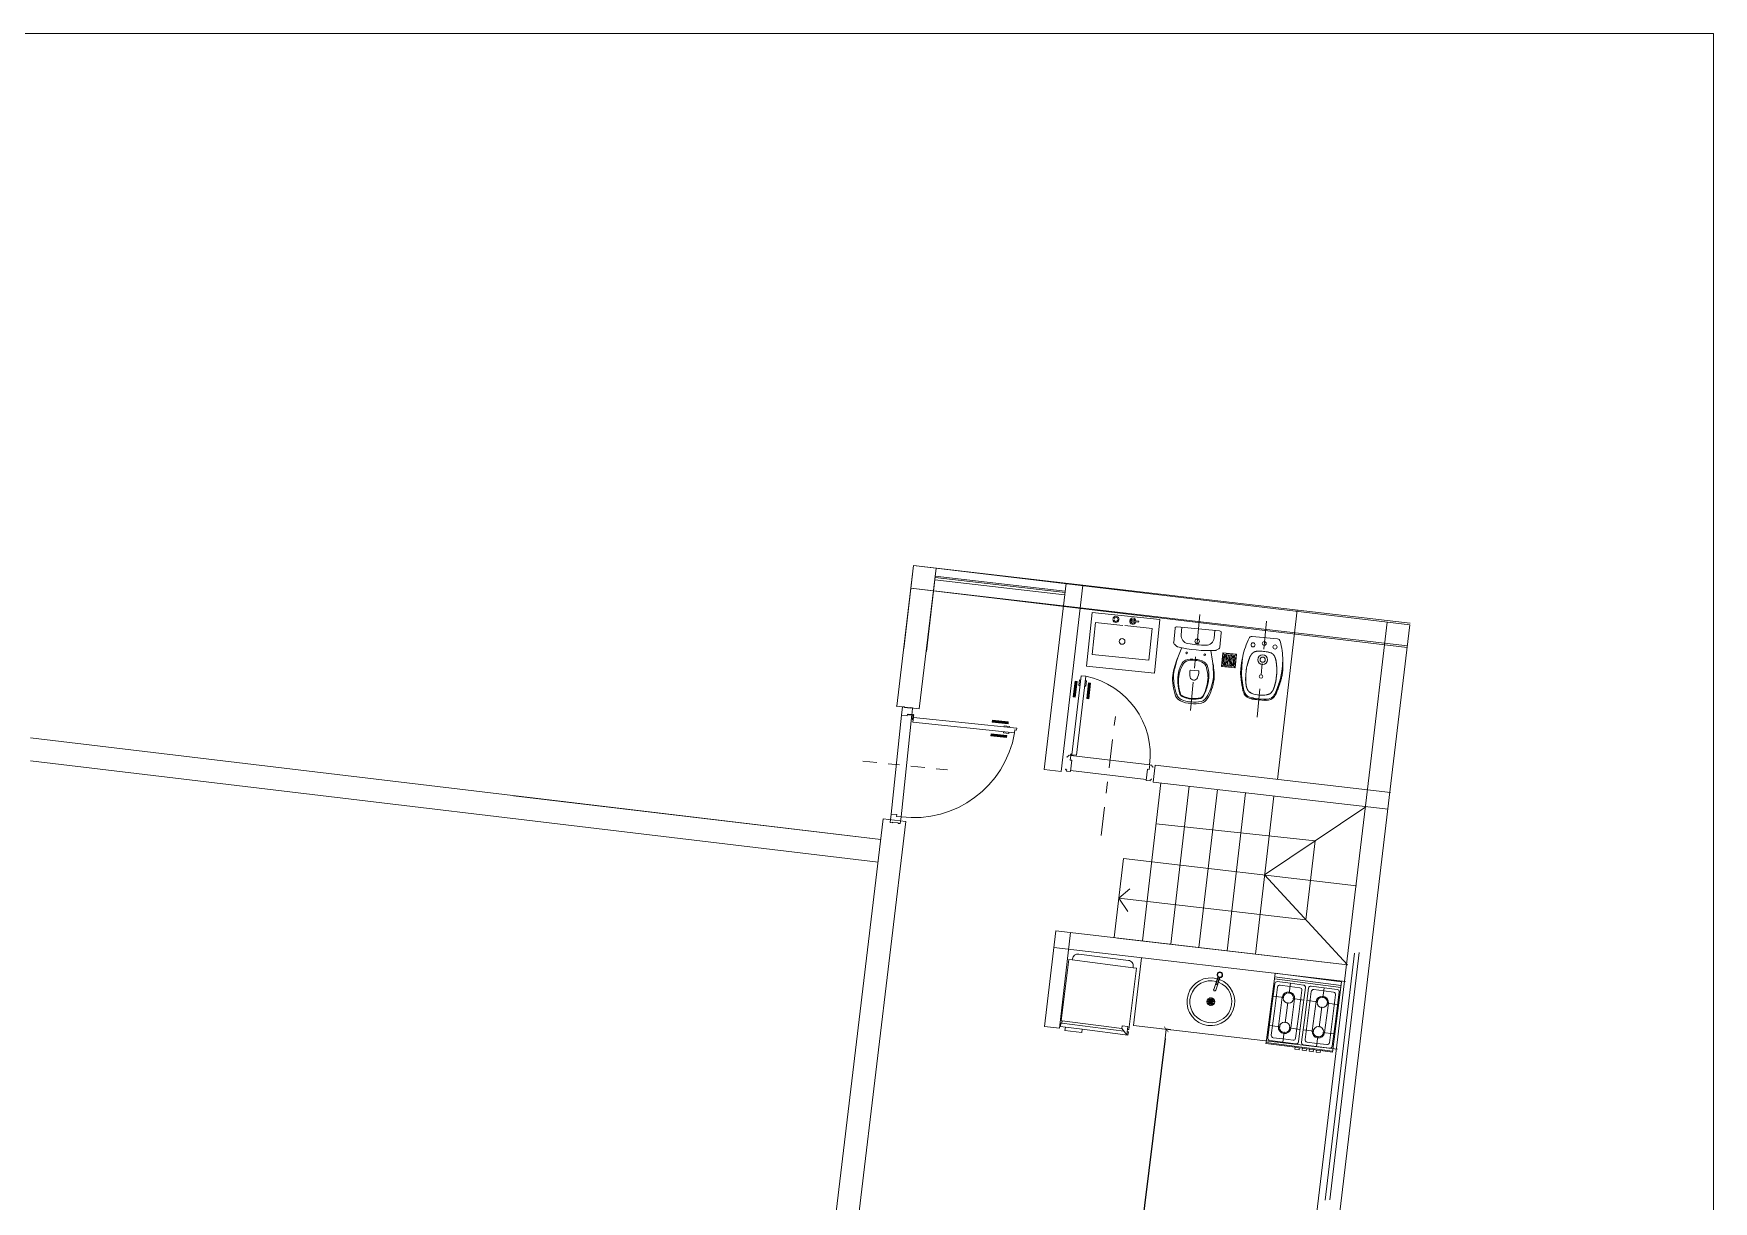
# Model space of a CAD drawing. Header units: millimetres. Extents: x 4525 to 9082, y 179 to 563.
# Drawn here: x 5392.6 to 5407.39, y 465.63 to 475.92 of the extents above; entities that cross this region are included whole.
import ezdxf

# ---------------------------------------------------------------- set-up
doc = ezdxf.new("R2010")
doc.units = ezdxf.units.MM
doc.header["$LTSCALE"] = 100
doc.linetypes.add('ACAD_ISO04W100', pattern=[30, 24, -3, 0, -3])
doc.linetypes.add('DASHDOT2', pattern=[0.5, 0.25, -0.125, 0, -0.125])
doc.layers.get('DEFPOINTS').update_dxf_attribs({"lineweight": 5})
for name, color, linetype, lineweight in [('000-Ejes', 251, 'ACAD_ISO04W100', 5), ('004-Carpinterias', 1, 'Continuous', 18), ('004-Carpinterias Puertas', 1, 'Continuous', 13), ('005-Sanitarios', 1, 'Continuous', 18), ('006-Cotas parciales', 7, 'Continuous', 5), ('A01-Barrido', 250, 'Continuous', 5), ('A01-Carpinterias', 1, 'Continuous', 18), ('E02-Columnas texto', 1, 'Continuous', 9), ('EQ-cocinas', 24, 'Continuous', 18), ('HATCH MUROS', 251, 'Continuous', 9), ('LINEA', 8, 'Continuous', 5), ('SANIT', 12, 'Continuous', 13), ('SANIT-INT', 11, 'Continuous', 5)]:
    doc.layers.add(name, color=color, linetype=linetype, lineweight=lineweight)
doc.styles.add('COTAS', font='ROMANS.shx', dxfattribs={"width": 0.7})
doc.dimstyles.new('COTA40', dxfattribs={"dimscale": 0.4, "dimtxt": 0.3, "dimasz": 0.2, "dimexe": 0, "dimexo": 0, "dimgap": 0.09, "dimtad": 1, "dimzin": 0, "dimdsep": 46, "dimtxsty": 'COTAS', "dimblk1": 'COTA_N', "dimblk2": 'COTA_N', "dimsah": 1, "dimcen": 0.1, "dimclrd": 1, "dimclre": 8, "dimclrt": 5, "dimaunit": 1, "dimadec": 3, "dimazin": 0, "dimtfac": 1, "dimtix": 1, "dimtmove": 2, "dimatfit": 3, "dimldrblk": 'COTA_N', "dimfxl": 0, "dimtolj": 1, "dimtzin": 0, "dimarcsym": 0})

# ---------------------------------------------------------------- blocks, each defined once
blk = doc.blocks.new('INOD-MONACO-AP-PLANTA-CON-DPTO')
at = {"layer": 'SANIT'}
for p, q in [((-0.188, 0), (0.188, 0)), ((-0.204, -0.015), (-0.204, -0.142)), ((0.204, -0.015), (0.204, -0.142)), ((-0.174, -0.172), (-0.197, -0.156)), ((-0.13, -0.179), (-0.156, -0.27)), ((0.127, -0.18), (0.152, -0.27)), ((0.174, -0.172), (0.197, -0.156))]:
    blk.add_line(p, q, dxfattribs=at)
for points in [[(-0.002, -0.27, 0.121524), (-0.085, -0.286, 0.060693)], [(-0.002, -0.27, -0.121524), (0.081, -0.286, -0.060693)], [(-0.104, -0.3, 0.02892), (-0.111, -0.31, 0.156998), (-0.133, -0.488, 0.072829), (-0.105, -0.587, 0.204333), (-0.084, -0.607, 0.080392), (-0.002, -0.622)], [(0.099, -0.3, -0.02892), (0.107, -0.31, -0.156998), (0.129, -0.488, -0.072829), (0.101, -0.587, -0.204333), (0.08, -0.607, -0.080392), (-0.002, -0.622)], [(-0.124, -0.609, 0.122968), (-0.091, -0.634, 0.092568), (-0.002, -0.647, 0.093376)], [(0.12, -0.609, -0.122968), (0.087, -0.634, -0.092568), (-0.002, -0.647, -0.093376)]]:
    blk.add_lwpolyline(points, format="xyb", dxfattribs=at)
for centre, radius, start, end in [((-0.189, -0.017), 0.0168, 83.451, 131.9108), ((0.189, -0.017), 0.0168, 48.0892, 96.549), ((-0.188, -0.015), 0.017, 140.4696, 180), ((-0.188, -0.142), 0.017, 180, 235.4915), ((0.188, -0.142), 0.017, 304.5085, 0), ((0.188, -0.015), 0.017, 0, 39.5304), ((-0.165, -0.158), 0.017, 235.4915, 261.4564), ((0.408, -0.421), 0.583, 165.0356, 174.6982), ((0, 0.94), 1.127, 261.4564, 278.5436), ((-0.061, -0.336), 0.0558, 115.8294, 139.7492), ((0.057, -0.336), 0.0558, 40.2508, 64.1706), ((-0.412, -0.421), 0.583, 5.3018, 14.9644), ((0.165, -0.158), 0.017, 278.5436, 304.5085), ((0.107, -0.415), 0.285, 170.2891, 184.611), ((0.245, -0.406), 0.422, 184.3014, 206.071), ((-0.249, -0.406), 0.422, 333.929, 356.9789), ((-0.111, -0.415), 0.285, 357.2885, 9.7109), ((-0.025, -0.535), 0.123, 207.5391, 216.6672), ((0.021, -0.535), 0.123, 323.3328, 332.4609)]:
    blk.add_arc(centre, radius, start, end, dxfattribs=at)
at = {"layer": 'SANIT-INT'}
for p, q in [((-0.145, 0), (-0.145, -0.067)), ((0.145, 0), (0.145, -0.067)), ((0.002, -0.368), (-0.034, -0.369)), ((0.002, -0.368), (0.037, -0.369))]:
    blk.add_line(p, q, dxfattribs=at)
for points in [[(-0.156, -0.27, 0.058031), (-0.185, -0.429, 0.099768), (-0.142, -0.607, 0.155256), (-0.096, -0.647, 0.093906), (-0.002, -0.66, 0.093906)], [(-0.003, -0.279, 0.08742), (-0.06, -0.286, 0.121524)], [(0.152, -0.27, -0.058031), (0.181, -0.429, -0.099768), (0.138, -0.607, -0.155256), (0.092, -0.647, -0.093906), (-0.002, -0.66, -0.093906)], [(-0.002, -0.279, -0.08742), (0.056, -0.286, -0.121524)]]:
    blk.add_lwpolyline(points, format="xyb", dxfattribs=at)
for centre, radius in [((0, -0.11), 0.02), ((-0.082, -0.221), 0.00743), ((0.078, -0.221), 0.00743)]:
    blk.add_circle(centre, radius, dxfattribs=at)
for centre, radius, start, end in [((-0.075, -0.067), 0.07, 180, 265.7397), ((0, 0.94), 1.08, 265.7397, 274.2603), ((0.075, -0.067), 0.07, 274.2603, 0), ((-0.036, -0.358), 0.0764, 108.7508, 160.6658), ((0.032, -0.358), 0.0764, 19.3342, 71.2492), ((0.219, -0.443), 0.35, 174.9532, 203.9732), ((0.162, -0.448), 0.293, 156.8405, 172.9203), ((-0.034, -0.374), 0.005, 91.9734, 179.8282), ((0.152, -0.375), 0.191, 179.8282, 196.8593), ((-0.019, -0.427), 0.0118, 196.8593, 200.5908), ((0.002, -0.419), 0.0346, 200.5908, 269.6445), ((0.001, -0.419), 0.0346, 270.3555, 339.4092), ((-0.149, -0.375), 0.191, 343.1407, 0.1718), ((0.023, -0.427), 0.0118, 339.4092, 343.1407), ((0.037, -0.374), 0.005, 0.1718, 88.0266), ((-0.223, -0.443), 0.35, 336.0268, 5.0468), ((-0.166, -0.448), 0.293, 7.0797, 23.1595), ((-0.071, -0.572), 0.0321, 203.9732, 250.1669), ((0.067, -0.572), 0.0321, 289.8331, 336.0268), ((0.005, -0.362), 0.255, 250.1669, 268.5519), ((-0.009, -0.362), 0.255, 271.4481, 289.8331)]:
    blk.add_arc(centre, radius, start, end, dxfattribs=at)
blk = doc.blocks.new('BIDE-MONACO-PLANTA')
at = {"layer": 'SANIT'}
blk.add_line((-0.113, 0), (0.113, 0), dxfattribs=at)
for points in [[(-0.14, -0.477), (-0.141, -0.475), (-0.142, -0.472), (-0.143, -0.469), (-0.144, -0.465), (-0.145, -0.462), (-0.146, -0.459), (-0.147, -0.456), (-0.148, -0.452), (-0.149, -0.449), (-0.15, -0.446), (-0.15, -0.443), (-0.151, -0.44), (-0.152, -0.436), (-0.153, -0.433), (-0.154, -0.43), (-0.155, -0.427), (-0.156, -0.423), (-0.156, -0.42), (-0.157, -0.417), (-0.158, -0.414), (-0.159, -0.41), (-0.16, -0.407), (-0.161, -0.404), (-0.161, -0.401), (-0.162, -0.397), (-0.163, -0.394), (-0.164, -0.391), (-0.164, -0.388), (-0.165, -0.385), (-0.166, -0.381), (-0.167, -0.378), (-0.167, -0.375), (-0.168, -0.372), (-0.169, -0.368), (-0.169, -0.365), (-0.17, -0.362), (-0.17, -0.359), (-0.171, -0.356), (-0.172, -0.352), (-0.172, -0.349), (-0.173, -0.346), (-0.173, -0.344)], [(0.14, -0.477), (0.141, -0.475), (0.142, -0.472), (0.143, -0.469), (0.144, -0.465), (0.145, -0.462), (0.146, -0.459), (0.147, -0.456), (0.148, -0.453), (0.148, -0.449), (0.149, -0.446), (0.15, -0.443), (0.151, -0.44), (0.152, -0.436), (0.153, -0.433), (0.154, -0.43), (0.154, -0.427), (0.155, -0.423), (0.156, -0.42), (0.157, -0.417), (0.158, -0.414), (0.159, -0.41), (0.16, -0.407), (0.16, -0.404), (0.161, -0.401), (0.162, -0.398), (0.163, -0.394), (0.163, -0.391), (0.164, -0.388), (0.165, -0.385), (0.166, -0.381), (0.166, -0.378), (0.167, -0.375), (0.168, -0.372), (0.168, -0.369), (0.169, -0.365), (0.17, -0.362), (0.17, -0.359), (0.171, -0.356), (0.171, -0.353), (0.172, -0.349), (0.172, -0.346), (0.173, -0.344)], [(0, -0.541), (-0.044, -0.54), (-0.048, -0.54), (-0.051, -0.539), (-0.054, -0.539), (-0.057, -0.539)], [(0, -0.541), (0.044, -0.54), (0.047, -0.54), (0.051, -0.539), (0.054, -0.539), (0.057, -0.539)], [(0, -0.541), (0, -0.541)], [(0, -0.541), (0, -0.541)]]:
    blk.add_lwpolyline(points, dxfattribs=at)
for centre, radius, start, end in [((-0.113, -0.027), 0.0267, 89.9746, 160.7192), ((0.636, -0.288), 0.82, 160.7445, 172.7215), ((0.113, -0.027), 0.0267, 19.2555, 90), ((-0.636, -0.288), 0.82, 7.2785, 19.2555), ((1.187, -0.228), 1.365, 179.1204, 182.2097), ((1.187, -0.221), 1.365, 182.5037, 185.1806), ((-1.187, -0.22), 1.365, 354.7941, 357.4709), ((-0.985, -0.224), 1.163, 357.2424, 1.9588), ((-0.022, -0.432), 0.126, 201.0557, 217.1205), ((-0.058, -0.455), 0.0844, 219.519, 265.0728), ((-0.05, -0.408), 0.131, 263.6264, 267.3039), ((0.05, -0.408), 0.131, 272.6707, 276.3482), ((0.058, -0.455), 0.0844, 274.9018, 320.4556), ((0.022, -0.432), 0.126, 322.8542, 338.9189)]:
    blk.add_arc(centre, radius, start, end, dxfattribs=at)
at = {"layer": 'SANIT-INT'}
for points in [[(0, -0.122), (-0.013, -0.122), (-0.025, -0.122), (-0.034, -0.123), (-0.042, -0.124), (-0.048, -0.125), (-0.053, -0.125), (-0.057, -0.126), (-0.061, -0.127), (-0.064, -0.128), (-0.067, -0.128), (-0.069, -0.129), (-0.071, -0.13), (-0.073, -0.13), (-0.074, -0.131), (-0.076, -0.132), (-0.077, -0.132), (-0.078, -0.133), (-0.079, -0.134), (-0.08, -0.134), (-0.081, -0.135), (-0.083, -0.136), (-0.083, -0.136), (-0.084, -0.137), (-0.085, -0.138), (-0.086, -0.138), (-0.087, -0.139), (-0.088, -0.14), (-0.088, -0.14), (-0.089, -0.141), (-0.09, -0.142), (-0.091, -0.142), (-0.091, -0.143), (-0.092, -0.143), (-0.092, -0.144), (-0.093, -0.145), (-0.094, -0.146), (-0.094, -0.146), (-0.095, -0.147), (-0.096, -0.148), (-0.097, -0.149), (-0.097, -0.15), (-0.098, -0.151), (-0.099, -0.152), (-0.1, -0.153), (-0.101, -0.155), (-0.102, -0.156), (-0.102, -0.157), (-0.103, -0.158), (-0.104, -0.16), (-0.105, -0.161), (-0.105, -0.162), (-0.106, -0.164), (-0.107, -0.165), (-0.107, -0.166), (-0.108, -0.168), (-0.109, -0.169), (-0.109, -0.17), (-0.11, -0.171), (-0.11, -0.173), (-0.111, -0.174), (-0.112, -0.175), (-0.112, -0.177), (-0.113, -0.178), (-0.113, -0.179), (-0.114, -0.181), (-0.114, -0.182), (-0.115, -0.183), (-0.115, -0.185), (-0.116, -0.186), (-0.116, -0.188), (-0.117, -0.19), (-0.117, -0.191), (-0.118, -0.193), (-0.118, -0.196), (-0.119, -0.198), (-0.12, -0.2), (-0.12, -0.203), (-0.121, -0.205), (-0.121, -0.208), (-0.122, -0.21), (-0.123, -0.213), (-0.123, -0.216), (-0.124, -0.218), (-0.124, -0.221), (-0.125, -0.223), (-0.125, -0.226), (-0.126, -0.229), (-0.126, -0.231), (-0.127, -0.234), (-0.127, -0.236), (-0.128, -0.239), (-0.128, -0.242), (-0.129, -0.244), (-0.129, -0.247), (-0.129, -0.249), (-0.13, -0.252), (-0.13, -0.255), (-0.13, -0.257), (-0.131, -0.26), (-0.131, -0.261)], [(0, -0.122), (0.013, -0.122), (0.025, -0.122), (0.034, -0.123), (0.042, -0.124), (0.048, -0.125), (0.053, -0.125), (0.057, -0.126), (0.061, -0.127), (0.064, -0.128), (0.067, -0.128), (0.069, -0.129), (0.071, -0.13), (0.073, -0.131), (0.074, -0.131), (0.076, -0.132), (0.077, -0.132), (0.078, -0.133), (0.079, -0.134), (0.08, -0.134), (0.081, -0.135), (0.082, -0.136), (0.083, -0.136), (0.084, -0.137), (0.085, -0.138), (0.086, -0.138), (0.087, -0.139), (0.088, -0.14), (0.088, -0.14), (0.089, -0.141), (0.09, -0.142), (0.09, -0.142), (0.091, -0.143), (0.092, -0.144), (0.092, -0.144), (0.093, -0.145), (0.094, -0.146), (0.094, -0.146), (0.095, -0.147), (0.096, -0.148), (0.097, -0.149), (0.097, -0.15), (0.098, -0.151), (0.099, -0.152), (0.1, -0.153), (0.101, -0.155), (0.101, -0.156), (0.102, -0.157), (0.103, -0.158), (0.104, -0.16), (0.105, -0.161), (0.105, -0.162), (0.106, -0.164), (0.107, -0.165), (0.107, -0.166), (0.108, -0.168), (0.109, -0.169), (0.109, -0.17), (0.11, -0.171), (0.11, -0.173), (0.111, -0.174), (0.112, -0.175), (0.112, -0.177), (0.113, -0.178), (0.113, -0.179), (0.114, -0.181), (0.114, -0.182), (0.115, -0.183), (0.115, -0.185), (0.116, -0.186), (0.116, -0.188), (0.117, -0.19), (0.117, -0.191), (0.118, -0.193), (0.118, -0.196), (0.119, -0.198), (0.12, -0.2), (0.12, -0.203), (0.121, -0.205), (0.121, -0.208), (0.122, -0.211), (0.123, -0.213), (0.123, -0.216), (0.124, -0.218), (0.124, -0.221), (0.125, -0.224), (0.125, -0.226), (0.126, -0.229), (0.126, -0.231), (0.127, -0.234), (0.127, -0.237), (0.128, -0.239), (0.128, -0.242), (0.128, -0.244), (0.129, -0.247), (0.129, -0.25), (0.13, -0.252), (0.13, -0.255), (0.13, -0.257), (0.131, -0.26), (0.131, -0.261)], [(-0.13, -0.255), (-0.134, -0.281), (-0.134, -0.282), (-0.134, -0.284), (-0.134, -0.285), (-0.134, -0.287), (-0.134, -0.289), (-0.134, -0.291), (-0.134, -0.293), (-0.135, -0.295), (-0.135, -0.297), (-0.135, -0.3), (-0.135, -0.302), (-0.135, -0.305), (-0.135, -0.307), (-0.135, -0.31), (-0.135, -0.313), (-0.135, -0.315), (-0.135, -0.318), (-0.135, -0.32), (-0.135, -0.323), (-0.135, -0.326), (-0.135, -0.328), (-0.135, -0.331), (-0.135, -0.334), (-0.135, -0.336), (-0.135, -0.339), (-0.135, -0.341), (-0.134, -0.344), (-0.134, -0.347), (-0.134, -0.349), (-0.134, -0.352), (-0.134, -0.354), (-0.134, -0.357), (-0.134, -0.36), (-0.134, -0.362), (-0.134, -0.365), (-0.134, -0.367), (-0.133, -0.37), (-0.133, -0.373), (-0.133, -0.375), (-0.133, -0.378), (-0.132, -0.38), (-0.132, -0.383), (-0.132, -0.386), (-0.132, -0.388), (-0.131, -0.391), (-0.131, -0.393), (-0.13, -0.396), (-0.13, -0.399), (-0.13, -0.401), (-0.129, -0.404), (-0.129, -0.406), (-0.128, -0.409), (-0.128, -0.412), (-0.127, -0.414), (-0.127, -0.417), (-0.126, -0.419), (-0.126, -0.422), (-0.125, -0.424), (-0.125, -0.426), (-0.124, -0.429), (-0.124, -0.431), (-0.123, -0.432), (-0.123, -0.434), (-0.122, -0.436), (-0.122, -0.437), (-0.121, -0.439), (-0.121, -0.44), (-0.121, -0.441), (-0.12, -0.443), (-0.12, -0.444), (-0.119, -0.445), (-0.119, -0.447), (-0.118, -0.448), (-0.118, -0.449), (-0.117, -0.451), (-0.117, -0.452), (-0.116, -0.453), (-0.116, -0.454), (-0.115, -0.456), (-0.114, -0.457), (-0.114, -0.458), (-0.113, -0.46), (-0.113, -0.461), (-0.112, -0.462), (-0.111, -0.464), (-0.11, -0.465), (-0.11, -0.466), (-0.109, -0.467), (-0.108, -0.469), (-0.107, -0.47), (-0.107, -0.471), (-0.106, -0.473), (-0.105, -0.474), (-0.104, -0.475), (-0.103, -0.477), (-0.102, -0.478), (-0.101, -0.479), (-0.099, -0.48), (-0.098, -0.482), (-0.097, -0.483), (-0.095, -0.484), (-0.094, -0.486), (-0.092, -0.487), (-0.09, -0.488), (-0.088, -0.49), (-0.085, -0.491), (-0.082, -0.493), (-0.079, -0.494), (-0.075, -0.496), (-0.071, -0.497), (-0.065, -0.499), (-0.064, -0.499)], [(0.13, -0.255), (0.133, -0.281), (0.134, -0.283), (0.134, -0.284), (0.134, -0.285), (0.134, -0.287), (0.134, -0.289), (0.134, -0.291), (0.134, -0.293), (0.134, -0.295), (0.135, -0.297), (0.135, -0.3), (0.135, -0.302), (0.135, -0.305), (0.135, -0.308), (0.135, -0.31), (0.135, -0.313), (0.135, -0.315), (0.135, -0.318), (0.135, -0.321), (0.135, -0.323), (0.135, -0.326), (0.135, -0.328), (0.135, -0.331), (0.135, -0.334), (0.134, -0.336), (0.134, -0.339), (0.134, -0.341), (0.134, -0.344), (0.134, -0.347), (0.134, -0.349), (0.134, -0.352), (0.134, -0.354), (0.134, -0.357), (0.134, -0.36), (0.134, -0.362), (0.134, -0.365), (0.133, -0.367), (0.133, -0.37), (0.133, -0.373), (0.133, -0.375), (0.133, -0.378), (0.132, -0.38), (0.132, -0.383), (0.132, -0.386), (0.131, -0.388), (0.131, -0.391), (0.131, -0.393), (0.13, -0.396), (0.13, -0.399), (0.129, -0.401), (0.129, -0.404), (0.129, -0.406), (0.128, -0.409), (0.128, -0.412), (0.127, -0.414), (0.127, -0.417), (0.126, -0.419), (0.126, -0.422), (0.125, -0.424), (0.124, -0.426), (0.124, -0.429), (0.123, -0.431), (0.123, -0.433), (0.122, -0.434), (0.122, -0.436), (0.122, -0.437), (0.121, -0.439), (0.121, -0.44), (0.12, -0.442), (0.12, -0.443), (0.119, -0.444), (0.119, -0.445), (0.119, -0.447), (0.118, -0.448), (0.118, -0.449), (0.117, -0.451), (0.117, -0.452), (0.116, -0.453), (0.115, -0.455), (0.115, -0.456), (0.114, -0.457), (0.114, -0.458), (0.113, -0.46), (0.112, -0.461), (0.112, -0.462), (0.111, -0.464), (0.11, -0.465), (0.11, -0.466), (0.109, -0.468), (0.108, -0.469), (0.107, -0.47), (0.106, -0.471), (0.105, -0.473), (0.105, -0.474), (0.104, -0.475), (0.103, -0.477), (0.101, -0.478), (0.1, -0.479), (0.099, -0.481), (0.098, -0.482), (0.097, -0.483), (0.095, -0.484), (0.094, -0.486), (0.092, -0.487), (0.09, -0.488), (0.088, -0.49), (0.085, -0.491), (0.082, -0.493), (0.079, -0.494), (0.075, -0.496), (0.07, -0.497), (0.065, -0.499), (0.063, -0.499)], [(0, -0.55), (-0.008, -0.55), (-0.015, -0.55), (-0.022, -0.549), (-0.027, -0.549), (-0.032, -0.549), (-0.036, -0.549), (-0.04, -0.549), (-0.044, -0.549), (-0.048, -0.549), (-0.051, -0.549), (-0.054, -0.549), (-0.057, -0.549)], [(0, -0.55), (0.008, -0.55), (0.015, -0.55), (0.021, -0.549), (0.027, -0.549), (0.032, -0.549), (0.036, -0.549), (0.04, -0.549), (0.044, -0.549), (0.047, -0.549), (0.051, -0.549), (0.054, -0.549), (0.057, -0.549)]]:
    blk.add_lwpolyline(points, dxfattribs=at)
for centre, radius in [((-0.097, -0.073), 0.0182), ((0, -0.052), 0.0172), ((0.097, -0.073), 0.0182), ((0, -0.195), 0.0437), ((0, -0.195), 0.0229), ((0, -0.344), 0.0151)]:
    blk.add_circle(centre, radius, dxfattribs=at)
for centre, radius, start, end in [((-0.054, -0.459), 0.0941, 195.0663, 210.9763), ((-0.058, -0.455), 0.0938, 214.5877, 265.0728), ((-0.05, -0.408), 0.141, 263.6264, 267.3039), ((0, -0.277), 0.232, 253.6948, 269.9596), ((0, -0.277), 0.232, 270.015, 286.2798), ((0.05, -0.408), 0.141, 272.6707, 276.3482), ((0.058, -0.455), 0.0938, 274.9018, 325.387), ((-0.018, -0.426), 0.174, 331.8708, 340.547)]:
    blk.add_arc(centre, radius, start, end, dxfattribs=at)
for points in [[(-0.178, -0.184), (-0.184, -0.295), (-0.183, -0.316), (-0.179, -0.352), (-0.173, -0.381), (-0.167, -0.407), (-0.157, -0.446), (-0.146, -0.484)], [(0.178, -0.184), (0.184, -0.295), (0.183, -0.316), (0.179, -0.352), (0.173, -0.381), (0.167, -0.407), (0.157, -0.446), (0.146, -0.484)]]:
    blk.add_spline(points, degree=3, dxfattribs=at)
blk = doc.blocks.new('REJILLA')
at = {"layer": 'SANIT-INT', "linetype": 'Continuous'}
for p, q in [((-0.06, -0.06), (-0.06, 0.06)), ((-0.06, 0.06), (0.06, 0.06)), ((-0.06, -0.06), (0.06, 0.06)), ((-0.06, 0.06), (0.06, -0.06)), ((-0.047, 0.016), (-0.047, -0.016)), ((-0.035, 0.036), (-0.035, -0.036)), ((-0.022, 0.045), (-0.022, -0.045)), ((-0.01, 0.049), (-0.01, -0.049)), ((0.003, 0.05), (0.003, -0.05)), ((0.015, 0.048), (0.015, -0.048)), ((0.028, 0.042), (0.028, -0.042)), ((0.04, 0.03), (0.04, -0.03)), ((0.06, 0.06), (0.06, -0.06)), ((0.06, -0.06), (-0.06, -0.06))]:
    blk.add_line(p, q, dxfattribs=at)
for radius in [0.06, 0.05]:
    blk.add_circle((0, 0), radius, dxfattribs=at)
blk = doc.blocks.new('MONACO COMPLETO')
at = {"layer": '000-Ejes', "linetype": 'DASHDOT2', "ltscale": 0.01}
for p, q in [((-0.127, 0.59), (0.765, 0.59)), ((-0.127, 0), (0.765, 0))]:
    blk.add_line(p, q, dxfattribs=at)
at = {"layer": '004-Carpinterias', "ltscale": 0.01, "rotation": 90}
blk.add_blockref('INOD-MONACO-AP-PLANTA-CON-DPTO', (0, 0), dxfattribs=at)
at = {"layer": '005-Sanitarios', "rotation": 90}
blk.add_blockref('REJILLA', (0.25, 0.295), dxfattribs=at)
at = {"layer": 'LINEA', "ltscale": 0.01, "rotation": 90}
blk.add_blockref('BIDE-MONACO-PLANTA', (0.02, 0.59), dxfattribs=at)
blk = doc.blocks.new('PUERTA 0.70 DURLOCK')
at = {"layer": '000-Ejes', "linetype": 'DASHDOT2', "ltscale": 0.01}
blk.add_line((0.38, -0.647), (0.38, 0.407), dxfattribs=at)
at = {"layer": '004-Carpinterias', "linetype": 'Continuous'}
for p, q in [((0.009, 0.675), (-0.009, 0.675)), ((-0.009, 0.535), (-0.009, 0.675)), ((0.009, 0.535), (0.009, 0.675)), ((0.039, 0.69), (0.029, 0.69)), ((0.029, 0.642), (0.029, 0.69)), ((0.039, 0.642), (0.029, 0.642)), ((0.081, 0.69), (0.091, 0.69)), ((0.081, 0.642), (0.091, 0.642)), ((0.091, 0.642), (0.091, 0.69)), ((0.111, 0.675), (0.129, 0.675)), ((0.111, 0.535), (0.111, 0.675)), ((0.129, 0.535), (0.129, 0.675)), ((0.009, 0.535), (-0.009, 0.535)), ((0.111, 0.535), (0.129, 0.535)), ((0.01, 0.01), (0, 0.01)), ((0, 0), (0, 0.01)), ((0.03, 0.02), (0.01, 0.02)), ((0.01, 0.01), (0.01, 0.02)), ((0.03, -0.02), (0.03, 0.02)), ((0.73, 0.02), (0.75, 0.02)), ((0.73, -0.02), (0.73, 0.02)), ((0.75, 0.01), (0.75, 0.02)), ((0.75, 0.01), (0.76, 0.01)), ((0.76, 0), (0.76, 0.01)), ((0, -0.11), (0, -0.1)), ((0, -0.11), (0.01, -0.11)), ((0.01, -0.11), (0.01, -0.12)), ((0.01, -0.12), (0.045, -0.12)), ((0.045, -0.02), (0.03, -0.02)), ((0.045, -0.02), (0.045, -0.12)), ((0.715, -0.02), (0.715, -0.12)), ((0.715, -0.02), (0.73, -0.02)), ((0.75, -0.12), (0.715, -0.12)), ((0.76, -0.11), (0.75, -0.11)), ((0.75, -0.11), (0.75, -0.12)), ((0.76, -0.11), (0.76, -0.1))]:
    blk.add_line(p, q, dxfattribs=at)
at = {"layer": '004-Carpinterias', "ltscale": 0.01, "const_width": 0.02}
for points in [[(0, 0.535), (0, 0.675)], [(0.122, 0.535), (0.12, 0.675)]]:
    blk.add_lwpolyline(points, dxfattribs=at)
at = {"layer": '004-Carpinterias', "linetype": 'Continuous'}
blk.add_lwpolyline([(0.039, 0.729), (0.039, 0.029), (0.081, 0.029), (0.081, 0.729)], close=True, dxfattribs=at)
at = {"layer": 'A01-Barrido', "linetype": 'Continuous'}
for p, q in [((0.73, 0.02), (0.03, 0.02)), ((0.715, -0.11), (0.045, -0.11))]:
    blk.add_line(p, q, dxfattribs=at)
blk.add_circle((0.032, 0.028), 0.0075, dxfattribs=at)
blk.add_arc((0.023, 0.024), 0.707, 359.6656, 85.2747, dxfattribs=at)
blk = doc.blocks.new('PUERTA 1.04 0.90 PT')
at = {"layer": '000-Ejes', "linetype": 'DASHDOT2', "ltscale": 0.005}
blk.add_line((804.584, 1061.02), (803.739, 1061.02), dxfattribs=at)
at = {"layer": '004-Carpinterias', "color": 1, "linetype": 'Continuous'}
for p, q in [((803.266, 1060.606), (803.266, 1060.591)), ((803.281, 1060.606), (803.266, 1060.606)), ((803.266, 1060.606), (803.266, 1060.591)), ((803.281, 1060.633), (803.281, 1060.606)), ((803.331, 1060.633), (803.331, 1060.643)), ((803.379, 1060.643), (803.331, 1060.643)), ((803.331, 1060.591), (803.331, 1060.581)), ((803.379, 1060.581), (803.331, 1060.581)), ((803.486, 1060.681), (803.346, 1060.681)), ((803.346, 1060.663), (803.346, 1060.681)), ((803.486, 1060.663), (803.346, 1060.663)), ((803.346, 1060.561), (803.346, 1060.543)), ((803.486, 1060.561), (803.346, 1060.561)), ((803.379, 1060.633), (803.379, 1060.643)), ((803.379, 1060.591), (803.379, 1060.581)), ((803.486, 1060.663), (803.486, 1060.681)), ((803.486, 1060.561), (803.486, 1060.543)), ((803.486, 1060.543), (803.346, 1060.543))]:
    blk.add_line(p, q, dxfattribs=at)
at = {"layer": '004-Carpinterias', "linetype": 'Continuous'}
for p, q in [((803.266, 1060.591), (804.181, 1060.591)), ((804.181, 1060.633), (803.281, 1060.633))]:
    blk.add_line(p, q, dxfattribs=at)
at = {"layer": '004-Carpinterias', "ltscale": 0.01, "const_width": 0.02}
for points in [[(803.486, 1060.672), (803.346, 1060.672)], [(803.486, 1060.552), (803.346, 1060.552)]]:
    blk.add_lwpolyline(points, dxfattribs=at)
at = {"layer": 'A01-Barrido', "linetype": 'Continuous'}
for p, q in [((804.197, 1061.473), (804.196, 1060.568)), ((804.286, 1060.583), (804.287, 1061.458))]:
    blk.add_line(p, q, dxfattribs=at)
for points in [[(804.181, 1060.578), (804.181, 1060.613), (804.186, 1060.613), (804.186, 1060.58)], [(804.194, 1060.573), (804.226, 1060.573), (804.226, 1060.568), (804.192, 1060.568)]]:
    blk.add_lwpolyline(points, dxfattribs=at)
blk.add_circle((804.186, 1060.573), 0.0075, dxfattribs=at)
blk.add_arc((804.177, 1060.575), 0.898, 88.7484, 176.2981, dxfattribs=at)
at = {"layer": 'A01-Carpinterias', "linetype": 'Continuous'}
for p, q in [((804.197, 1061.473), (804.197, 1061.533)), ((804.197, 1061.533), (804.217, 1061.533)), ((804.237, 1061.473), (804.197, 1061.473)), ((804.217, 1061.528), (804.217, 1061.533)), ((804.217, 1061.528), (804.267, 1061.528)), ((804.237, 1061.458), (804.237, 1061.473)), ((804.237, 1061.458), (804.287, 1061.458)), ((804.267, 1061.533), (804.267, 1061.528)), ((804.267, 1061.533), (804.287, 1061.533)), ((804.287, 1061.533), (804.287, 1061.458)), ((804.287, 1061.533), (804.287, 1061.533)), ((804.181, 1060.591), (804.181, 1060.633)), ((804.196, 1060.568), (804.196, 1060.548)), ((804.236, 1060.568), (804.196, 1060.568)), ((804.196, 1060.548), (804.196, 1060.508)), ((804.196, 1060.548), (804.196, 1060.548)), ((804.236, 1060.583), (804.286, 1060.583)), ((804.236, 1060.583), (804.236, 1060.568)), ((804.286, 1060.508), (804.286, 1060.583)), ((804.196, 1060.508), (804.206, 1060.508)), ((804.196, 1060.508), (804.217, 1060.508)), ((804.217, 1060.513), (804.217, 1060.508)), ((804.217, 1060.513), (804.267, 1060.513)), ((804.267, 1060.508), (804.267, 1060.513)), ((804.267, 1060.508), (804.286, 1060.508)), ((804.286, 1060.508), (804.276, 1060.508))]:
    blk.add_line(p, q, dxfattribs=at)
blk = doc.blocks.new('Hela1')
at = {"layer": 'SANIT'}
for p, q in [((-0.22, 0), (0.22, 0)), ((-0.3, -0.61), (-0.3, -0.06)), ((-0.3, -0.06), (-0.27, -0.06)), ((-0.27, -0.06), (-0.27, -0.05)), ((-0.27, -0.06), (0.27, -0.06)), ((0.27, -0.05), (0.27, -0.06)), ((0.27, -0.06), (0.3, -0.06)), ((0.3, -0.06), (0.3, -0.61)), ((-0.3, -0.61), (-0.29, -0.61)), ((-0.29, -0.63), (-0.3, -0.63)), ((-0.3, -0.63), (-0.3, -0.66)), ((-0.255, -0.66), (-0.3, -0.66)), ((-0.29, -0.61), (-0.29, -0.63)), ((-0.255, -0.69), (-0.255, -0.66)), ((-0.255, -0.69), (-0.105, -0.69)), ((-0.105, -0.69), (-0.105, -0.66)), ((0.3, -0.66), (-0.105, -0.66)), ((0.29, -0.61), (0.29, -0.63)), ((0.29, -0.61), (0.3, -0.61)), ((0.3, -0.63), (0.29, -0.63)), ((0.3, -0.63), (0.3, -0.66))]:
    blk.add_line(p, q, dxfattribs=at)
for centre, start, end in [((-0.22, -0.05), 90, 180), ((0.22, -0.05), 0, 90)]:
    blk.add_arc(centre, 0.05, start, end, dxfattribs=at)
at = {"layer": 'SANIT-INT'}
for p, q in [((0.24, -0.61), (0.24, -0.585)), ((0.24, -0.585), (0.29, -0.585)), ((0.29, -0.585), (0.29, -0.61)), ((-0.29, -0.61), (0.24, -0.61)), ((-0.29, -0.63), (0.26, -0.63)), ((-0.255, -0.66), (-0.105, -0.66)), ((0.29, -0.66), (0.24, -0.61)), ((0.29, -0.63), (0.29, -0.66))]:
    blk.add_line(p, q, dxfattribs=at)
blk = doc.blocks.new('Anaf1')
at = {"layer": 'SANIT', "linetype": 'ByBlock'}
for p, q in [((-0.295, 0), (0.295, 0)), ((-0.295, -0.05), (-0.295, 0)), ((0.295, 0), (0.295, -0.625)), ((-0.295, -0.05), (-0.295, -0.616)), ((-0.286, -0.333), (-0.286, -0.092)), ((-0.266, -0.072), (-0.15, -0.072)), ((-0.034, -0.072), (-0.15, -0.072)), ((-0.014, -0.333), (-0.014, -0.092)), ((0.014, -0.333), (0.014, -0.092)), ((0.034, -0.072), (0.15, -0.072)), ((0.266, -0.072), (0.15, -0.072)), ((0.286, -0.333), (0.286, -0.092)), ((-0.286, -0.333), (-0.286, -0.574)), ((-0.014, -0.333), (-0.014, -0.574)), ((0.014, -0.333), (0.014, -0.574)), ((0.286, -0.333), (0.286, -0.574)), ((-0.295, -0.625), (-0.295, -0.616)), ((-0.035, -0.625), (-0.295, -0.625)), ((-0.266, -0.594), (-0.15, -0.594)), ((-0.034, -0.594), (-0.15, -0.594)), ((-0.035, -0.625), (-0.035, -0.643)), ((-0.035, -0.643), (0.001, -0.643)), ((0.001, -0.643), (0.001, -0.625)), ((0.028, -0.625), (0.001, -0.625)), ((0.028, -0.625), (0.028, -0.643)), ((0.028, -0.643), (0.064, -0.643)), ((0.034, -0.594), (0.15, -0.594)), ((0.064, -0.643), (0.064, -0.625)), ((0.091, -0.625), (0.064, -0.625)), ((0.091, -0.625), (0.091, -0.643)), ((0.091, -0.643), (0.127, -0.643)), ((0.127, -0.643), (0.127, -0.625)), ((0.154, -0.625), (0.127, -0.625)), ((0.266, -0.594), (0.15, -0.594)), ((0.154, -0.625), (0.154, -0.643)), ((0.154, -0.643), (0.19, -0.643)), ((0.295, -0.625), (0.19, -0.625)), ((0.19, -0.643), (0.19, -0.625))]:
    blk.add_line(p, q, dxfattribs=at)
for centre in [(-0.15, -0.203), (0.15, -0.203), (-0.15, -0.463), (0.15, -0.463)]:
    blk.add_circle(centre, 0.046, dxfattribs=at)
for centre, start, end in [((-0.266, -0.092), 90, 180), ((-0.034, -0.092), 0, 90), ((0.034, -0.092), 90, 180), ((0.266, -0.092), 0, 90), ((-0.266, -0.574), 180, 270), ((-0.034, -0.574), 270, 0), ((0.034, -0.574), 180, 270), ((0.266, -0.574), 270, 0)]:
    blk.add_arc(centre, 0.02, start, end, dxfattribs=at)
at = {"layer": 'SANIT-INT'}
for p, q in [((-0.295, -0.032), (0.295, -0.032)), ((-0.295, -0.05), (0.295, -0.05)), ((-0.258, -0.333), (-0.258, -0.12)), ((-0.238, -0.1), (-0.15, -0.1)), ((-0.15, -0.072), (-0.15, -0.163)), ((-0.062, -0.1), (-0.15, -0.1)), ((-0.042, -0.333), (-0.042, -0.12)), ((0.042, -0.333), (0.042, -0.12)), ((0.062, -0.1), (0.15, -0.1)), ((0.15, -0.072), (0.15, -0.163)), ((0.237, -0.1), (0.15, -0.1)), ((0.258, -0.333), (0.258, -0.12)), ((-0.286, -0.203), (-0.19, -0.203)), ((-0.205, -0.203), (-0.205, -0.463)), ((-0.15, -0.243), (-0.15, -0.333)), ((-0.014, -0.203), (-0.11, -0.203)), ((-0.095, -0.203), (-0.095, -0.463)), ((0.014, -0.203), (0.11, -0.203)), ((0.095, -0.203), (0.095, -0.463)), ((0.15, -0.243), (0.15, -0.333)), ((0.286, -0.203), (0.19, -0.203)), ((0.205, -0.203), (0.205, -0.463)), ((-0.258, -0.333), (-0.258, -0.546)), ((-0.15, -0.423), (-0.15, -0.333)), ((-0.042, -0.333), (-0.042, -0.546)), ((0.042, -0.333), (0.042, -0.546)), ((0.15, -0.423), (0.15, -0.333)), ((0.258, -0.333), (0.258, -0.546)), ((-0.286, -0.463), (-0.19, -0.463)), ((-0.238, -0.566), (-0.15, -0.566)), ((-0.15, -0.594), (-0.15, -0.503)), ((-0.062, -0.566), (-0.15, -0.566)), ((-0.014, -0.463), (-0.11, -0.463)), ((0.014, -0.463), (0.11, -0.463)), ((0.062, -0.566), (0.15, -0.566)), ((0.15, -0.594), (0.15, -0.503)), ((0.237, -0.566), (0.15, -0.566)), ((0.286, -0.463), (0.19, -0.463)), ((0.295, -0.616), (-0.295, -0.616)), ((0.001, -0.625), (-0.035, -0.625)), ((0.064, -0.625), (0.028, -0.625)), ((0.127, -0.625), (0.091, -0.625)), ((0.19, -0.625), (0.154, -0.625))]:
    blk.add_line(p, q, dxfattribs=at)
for centre, radius, start, end in [((-0.238, -0.12), 0.02, 90, 180), ((-0.062, -0.12), 0.02, 0, 90), ((0.062, -0.12), 0.02, 90, 180), ((0.237, -0.121), 0.0209, 2.4007, 90.3937), ((-0.15, -0.203), 0.055, 0, 180), ((0.15, -0.203), 0.055, 0, 180), ((-0.238, -0.546), 0.02, 180, 270), ((-0.15, -0.463), 0.055, 180, 0), ((-0.062, -0.546), 0.02, 270, 0), ((0.062, -0.546), 0.02, 180, 270), ((0.15, -0.463), 0.055, 180, 0), ((0.237, -0.545), 0.0209, 269.6063, 357.5993)]:
    blk.add_arc(centre, radius, start, end, dxfattribs=at)
blk = doc.blocks.new('COTA_N')
for p, q in [((-1, 0), (0, 0)), ((0, 0.5), (0, -0.5))]:
    blk.add_line(p, q)
at = {"const_width": 0.065}
blk.add_lwpolyline([(0.14, 0.14), (0.28, 0.28), (0, 0), (-0.14, -0.14), (-0.28, -0.28)], dxfattribs=at)
blk = doc.blocks.new('*D572')
at = {"layer": '006-Cotas parciales', "color": 8, "lineweight": -2, "ltscale": 100}
for p, q in [((5402.607, 467.145), (5402.57, 467.15)), ((5401.907, 461.479), (5401.87, 461.484))]:
    blk.add_line(p, q, dxfattribs=at)
at = {"layer": '006-Cotas parciales', "color": 1, "lineweight": -2, "ltscale": 100}
blk.add_line((5402.56, 467.07), (5401.88, 461.563), dxfattribs=at)
at = {"layer": 'DEFPOINTS', "color": 0, "ltscale": 100}
for p in [(5402.607, 467.145), (5401.87, 461.484), (5401.907, 461.479)]:
    blk.add_point(p, dxfattribs=at)
at = {"layer": '006-Cotas parciales', "color": 1, "lineweight": -2, "ltscale": 100, "yscale": 0.08000000000000002, "zscale": 0.08000000000000007}
for p, xscale, rotation in [((5402.57, 467.15), 0.08, 82.96377081615285), ((5401.87, 461.484), 0.08000000000000002, 262.9637708161529)]:
    blk.add_blockref('COTA_N', p, dxfattribs=dict(at, xscale=xscale, rotation=rotation))
at = {"layer": '006-Cotas parciales', "color": 5, "ltscale": 100, "insert": (5402.125, 464.329), "char_height": 0.12, "attachment_point": 5, "rotation": 82.9638, "style": 'COTAS'}
blk.add_mtext('\\A1;5.71', dxfattribs=at)

msp = doc.modelspace()

# ---------------------------------------------------------------- linework, layer by layer
at = {"layer": 'E02-Columnas texto', "ltscale": 100}
msp.add_line((5402.964, 467.398, 1.919), (5402.965, 467.397, 1.919), dxfattribs=at)
at = {"layer": 'HATCH MUROS', "color": 4, "linetype": 'ByBlock', "ltscale": 100}
for p, q in [((5369.83, 475.917), (5407.387, 475.917)), ((5407.387, 475.917), (5407.387, 454.625))]:
    msp.add_line(p, q, dxfattribs=at)
at = {"layer": 'HATCH MUROS', "color": 0, "linetype": 'ByBlock', "ltscale": 100}
for p, q in [((5400.346, 471.234, 1.919), (5400.198, 469.995, 1.919)), ((5400.346, 471.234, 1.919), (5404.714, 470.712, 1.919)), ((5400.544, 471.21, 1.919), (5400.396, 469.972, 1.919)), ((5400.322, 471.035, 1.919), (5404.691, 470.513, 1.919)), ((5404.516, 470.735, 1.919), (5404.364, 469.462, 1.919)), ((5404.714, 470.712, 1.919), (5404.562, 469.438, 1.919)), ((5392.572, 469.715, 1.919), (5400.057, 468.821, 1.919)), ((5392.572, 469.514, 1.919), (5400.034, 468.622, 1.919)), ((5404.562, 469.438, 1.919), (5403.276, 458.668, 1.919)), ((5404.364, 469.462, 1.919), (5403.365, 461.104, 1.919)), ((5396.823, 469.207, 1.919), (5400.057, 468.821, 1.919)), ((5400.079, 469.002, 1.919), (5399.666, 465.544, 1.919)), ((5400.278, 468.979, 1.919), (5399.882, 465.67, 1.919)), ((5399.882, 465.67, 1.919), (5399.394, 461.578, 1.919))]:
    msp.add_line(p, q, dxfattribs=at)
at = {"layer": 'HATCH MUROS', "color": 0, "ltscale": 100}
for p, q in [((5400.346, 471.234, 1.919), (5400.26, 470.499, 1.919)), ((5404.716, 470.726, 1.919), (5400.346, 471.234, 1.919)), ((5400.544, 471.21, 1.919), (5400.459, 470.476, 1.919)), ((5404.693, 470.527, 1.919), (5400.322, 471.035, 1.919)), ((5401.688, 471.078, 1.919), (5401.497, 469.439, 1.919)), ((5401.837, 471.06, 1.919), (5401.646, 469.421, 1.919)), ((5403.549, 469.351, 1.919), (5403.722, 470.841, 1.919)), ((5400.396, 469.972, 1.919), (5400.194, 469.996, 1.919)), ((5401.646, 469.421, 1.919), (5401.497, 469.439, 1.919)), ((5402.472, 469.476, 1.919), (5402.454, 469.327, 1.919)), ((5404.543, 469.236, 1.919), (5402.472, 469.476, 1.919)), ((5402.523, 469.319, 1.919), (5402.361, 467.929, 1.919)), ((5402.523, 469.319, 1.919), (5402.361, 467.929, 1.919)), ((5404.525, 469.087, 1.919), (5402.454, 469.327, 1.919)), ((5402.771, 469.29, 1.919), (5402.61, 467.9, 1.919)), ((5403.02, 469.262, 1.919), (5402.858, 467.871, 1.919)), ((5403.268, 469.233, 1.919), (5403.106, 467.842, 1.919)), ((5403.516, 469.204, 1.919), (5403.355, 467.813, 1.919)), ((5403.436, 468.509, 1.919), (5404.327, 469.11, 1.919)), ((5400.278, 468.979, 1.919), (5400.079, 469.002, 1.919)), ((5402.194, 468.653, 1.919), (5402.113, 467.958, 1.919)), ((5402.194, 468.653, 1.919), (5404.246, 468.414, 1.919)), ((5403.436, 468.509, 1.919), (5404.165, 467.719, 1.919)), ((5401.499, 467.176, 1.919), (5401.597, 468.018, 1.919)), ((5404.165, 467.719, 1.919), (5401.597, 468.018, 1.919)), ((5401.728, 468.002, 1.919), (5401.63, 467.161, 1.919)), ((5404.165, 467.719, 1.919), (5402.142, 467.954, 1.919)), ((5404.148, 467.57, 1.919), (5401.58, 467.869, 1.919)), ((5402.351, 467.779, 1.919), (5402.282, 467.183, 1.919)), ((5401.63, 467.161, 1.919), (5401.499, 467.176, 1.919)), ((5404.078, 466.974, 1.919), (5402.282, 467.183, 1.919))]:
    msp.add_line(p, q, dxfattribs=at)
at = {"layer": 'HATCH MUROS', "color": 3, "ltscale": 100}
for p, q in [((5401.679, 470.996, 1.919), (5400.535, 471.129, 1.919)), ((5401.68, 471.008, 1.919), (5400.536, 471.14, 1.919)), ((5401.676, 470.975, 1.919), (5400.532, 471.108, 1.919)), ((5404.227, 467.821, 1.919), (5403.968, 465.646, 1.919)), ((5404.269, 467.825, 1.919), (5404.009, 465.65, 1.919))]:
    msp.add_line(p, q, dxfattribs=at)
at = {"layer": 'HATCH MUROS', "color": 2, "ltscale": 100}
for p, q in [((5402.481, 468.959, 1.919), (5403.881, 468.809, 1.919)), ((5403.881, 468.809, 1.919), (5403.8, 468.114, 1.919)), ((5402.154, 468.305, 1.919), (5402.249, 468.387, 1.919)), ((5403.8, 468.114, 1.919), (5402.154, 468.305, 1.919)), ((5402.232, 468.186, 1.919), (5402.154, 468.305, 1.919))]:
    msp.add_line(p, q, dxfattribs=at)
at = {"layer": 'SANIT', "ltscale": 0.01, "extrusion": (0.009322, -0.000955385, 0.999956)}
for p, q in [((5402.149, 470.762, 1.919), (5402.148, 470.752, 1.919)), ((5402.254, 470.751, 1.919), (5402.253, 470.741, 1.919)), ((5402.253, 470.741, 1.919), (5402.327, 470.734, 1.919)), ((5402.329, 470.744, 1.919), (5402.254, 470.751, 1.919)), ((5402.327, 470.734, 1.919), (5402.329, 470.744, 1.919))]:
    msp.add_line(p, q, dxfattribs=at)
at = {"layer": 'SANIT', "ltscale": 0.01, "elevation": 1.919}
msp.add_lwpolyline([(5402.514, 470.759), (5401.917, 470.82), (5401.869, 470.348), (5402.466, 470.287)], close=True, dxfattribs=at)
at = {"layer": 'SANIT', "ltscale": 100, "elevation": 1.919}
msp.add_lwpolyline([(5403.04, 467.61), (5403.02, 467.549, -0.414214), (5403.013, 467.545, -0.414214), (5403.01, 467.552), (5403.031, 467.613)], format="xyb", dxfattribs=at)
at = {"layer": 'SANIT', "ltscale": 100}
msp.add_circle((5403.042, 467.63, 1.919), 0.02, dxfattribs=at)
msp.add_arc((5402.963, 467.393, 1.919), 0.21, 74.2448, 68.786, dxfattribs=at)
at = {"layer": 'SANIT-INT', "elevation": 1.919}
msp.add_lwpolyline([(5402.187, 470.707), (5401.948, 470.731), (5401.919, 470.45), (5402.416, 470.399), (5402.445, 470.68), (5402.206, 470.705)], dxfattribs=at)
at = {"layer": 'SANIT-INT', "ltscale": 100, "elevation": 1.919}
msp.add_lwpolyline([(5403.046, 467.611), (5403.007, 467.494, -0.414214), (5402.994, 467.488), (5402.994, 467.488, -0.414214), (5402.988, 467.5), (5403.027, 467.617)], format="xyb", dxfattribs=at)
for points in [[(5402.955, 467.426), (5402.95, 467.424, 0.466045), (5402.949, 467.421), (5402.959, 467.399, 0.839834), (5402.962, 467.4), (5402.958, 467.424, 0.466045)], [(5402.929, 467.396), (5402.929, 467.391, 0.466045), (5402.931, 467.389), (5402.956, 467.391, 0.839834), (5402.956, 467.395), (5402.931, 467.398, 0.466045)], [(5402.934, 467.376), (5402.937, 467.371, 0.466045), (5402.94, 467.371), (5402.958, 467.387, 0.839834), (5402.956, 467.391), (5402.935, 467.379, 0.466045)], [(5402.937, 467.415), (5402.934, 467.411, 0.466045), (5402.935, 467.408), (5402.956, 467.396, 0.839834), (5402.958, 467.399), (5402.94, 467.415, 0.466045)], [(5402.949, 467.362), (5402.954, 467.36, 0.466045), (5402.957, 467.362), (5402.962, 467.386, 0.839834), (5402.958, 467.387), (5402.948, 467.365, 0.466045)], [(5402.976, 467.424), (5402.971, 467.426, 0.466045), (5402.968, 467.424), (5402.963, 467.4, 0.839834), (5402.967, 467.399), (5402.977, 467.421, 0.466045)], [(5402.97, 467.36), (5402.975, 467.362, 0.466045), (5402.976, 467.365), (5402.967, 467.387, 0.839834), (5402.963, 467.386), (5402.968, 467.362, 0.466045)], [(5402.991, 467.41), (5402.988, 467.415, 0.466045), (5402.985, 467.415), (5402.967, 467.399, 0.839834), (5402.969, 467.395), (5402.991, 467.407, 0.466045)], [(5402.988, 467.371), (5402.991, 467.375, 0.466045), (5402.99, 467.378), (5402.969, 467.39, 0.839834), (5402.967, 467.387), (5402.985, 467.371, 0.466045)], [(5402.996, 467.39), (5402.996, 467.395, 0.466045), (5402.994, 467.397), (5402.97, 467.395, 0.839834), (5402.97, 467.391), (5402.994, 467.388, 0.466045)]]:
    msp.add_lwpolyline(points, format="xyb", close=True, dxfattribs=at)
at = {"layer": 'SANIT-INT', "extrusion": (0.009322, -0.000955385, 0.999956)}
msp.add_circle((5401.929, 470.615, 51.828), 0.025, dxfattribs=at)
at = {"layer": 'SANIT-INT', "ltscale": 100}
for radius in [0.0345, 0.005]:
    msp.add_circle((5402.963, 467.393, 1.919), radius, dxfattribs=at)
at = {"layer": 'SANIT-INT', "extrusion": (0.009322, -0.000955385, 0.999956)}
for centre, radius, start, end in [((5401.874, 470.809, 51.827), 0.0275, 184.6243, 163.6729), ((5401.874, 470.809, 51.827), 0.0175, 190.7501, 337.547), ((5401.874, 470.809, 51.827), 0.0175, 10.7501, 157.547), ((5402.023, 470.794, 51.829), 0.0275, 4.6243, 343.6729), ((5402.023, 470.794, 51.829), 0.0175, 190.7501, 337.547), ((5402.023, 470.794, 51.829), 0.0175, 10.7501, 157.547)]:
    msp.add_arc(centre, radius, start, end, dxfattribs=at)
at = {"layer": 'SANIT-INT', "ltscale": 100}
for centre, radius, start, end in [((5402.963, 467.393, 1.919), 0.185, 74.614, 68.4168), ((5403.042, 467.63, 1.919), 0.025, 275.0936, 227.9372)]:
    msp.add_arc(centre, radius, start, end, dxfattribs=at)

# ---------------------------------------------------------------- block references
at = {"layer": '004-Carpinterias', "rotation": 353.2495000787885}
msp.add_blockref('PUERTA 0.70 DURLOCK', (5401.697, 469.544, 1.919), dxfattribs=at)
at = {"layer": '004-Carpinterias Puertas', "rotation": 173.961658199627}
msp.add_blockref('PUERTA 1.04 0.90 PT', (6311.631, 1440.008, 1.919), dxfattribs=at)
at = {"layer": '005-Sanitarios', "rotation": 264.4042954950811}
msp.add_blockref('MONACO COMPLETO', (5402.853, 470.676, 1.919), dxfattribs=at)
at = {"layer": 'EQ-cocinas', "extrusion": (0.018562, 0.144757, 0.989293), "rotation": 180.0000046815759}
msp.add_blockref('Hela1', (-5298.651, -1138.464, 169.79), dxfattribs=at)
at = {"layer": 'EQ-cocinas', "rotation": 352.5954785733492}
msp.add_blockref('Anaf1', (5403.821, 467.607, 1.919), dxfattribs=at)

# ---------------------------------------------------------------- dimensions: what is measured, and where the dimension line sits
at = {"layer": '006-Cotas parciales', "ltscale": 100}
dim = msp.add_aligned_dim(p1=(5402.607, 467.145, 1.919), p2=(5401.907, 461.479, 1.919), distance=-0.037, dimstyle='COTA40', dxfattribs=at)
dim.commit()
dim.dimension.update_dxf_attribs({"geometry": '*D572', "text_midpoint": (5402.125, 464.329, 1.919)})

doc.saveas('drawing.dxf')
